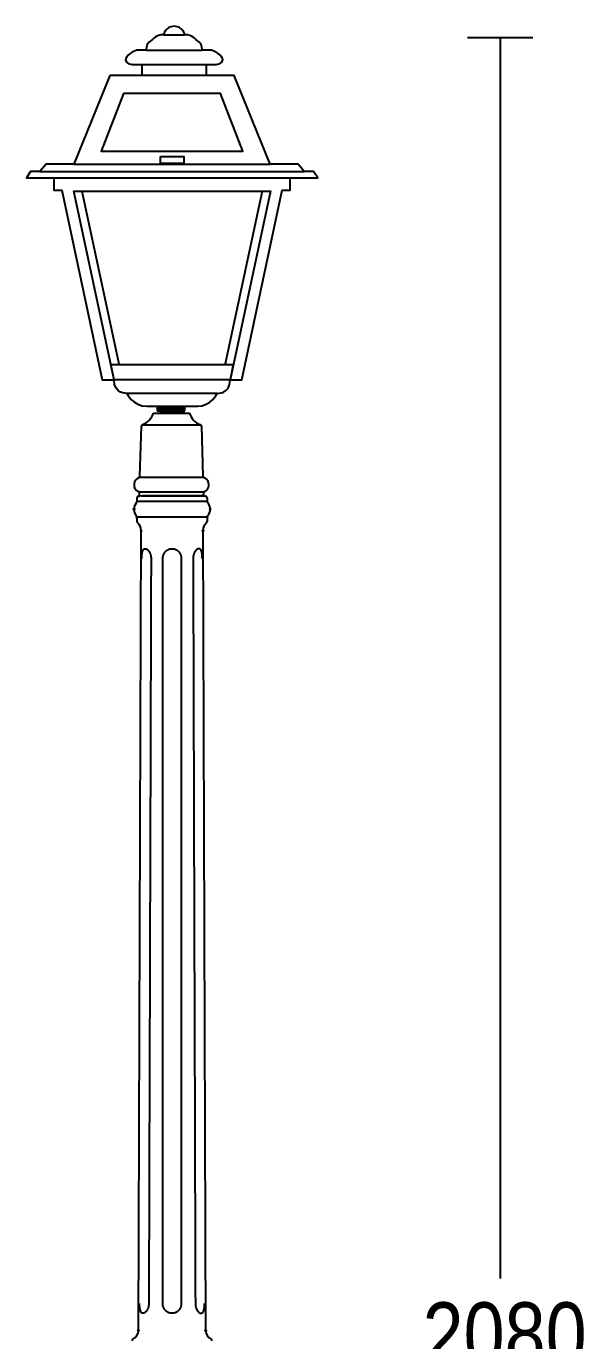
# Model space of a CAD drawing. Extents: x 0 to 85, y 3 to 399.
# Drawn here: x 0.4 to 84.9, y 200.2 to 399.4 of the extents above; entities that cross this region are included whole.
import ezdxf

# ---------------------------------------------------------------- set-up
doc = ezdxf.new("R2010")
doc.units = 0
doc.layers.add('LIVELLO_1', color=160, linetype='Continuous')
doc.styles.add('STD', font='txt')

# ---------------------------------------------------------------- blocks, each defined once
blk = doc.blocks.new('AI9-BLK1')
at = {"layer": 'LIVELLO_1', "color": 7}
for p, q in [((-20.98, 196.92), (-17.74, 196.92)), ((25.07, 196.51), (34.98, 196.51)), ((30.03, 196.51), (30.03, 8.42)), ((-23.56, 194.61), (-15.11, 194.61)), ((-34.55, 177.34), (-4.81, 177.34)), ((-39.68, 176.2), (0.32, 176.2)), ((-33.35, 173.21), (-27.72, 147.05)), ((-6.01, 173.21), (-11.65, 147.05)), ((-22.5, 139.6), (-19.78, 139.6)), ((-17.65, 140.34), (-22.04, 140.34)), ((-22.03, 140.07), (-21.49, 140.07)), ((-20.67, 140.1), (-21.93, 140.22)), ((-17.76, 140.22), (-21.93, 140.22)), ((-17.75, 139.86), (-21.92, 139.86)), ((-20.65, 139.74), (-21.92, 139.86)), ((-21.49, 140.07), (-18.16, 140.07)), ((-20.67, 140.1), (-20.06, 140.1)), ((-20.65, 139.74), (-20.05, 139.74)), ((-20.06, 140.1), (-19.85, 140.1)), ((-20.05, 139.74), (-19.83, 139.74)), ((-19.85, 140.1), (-19.63, 140.1)), ((-19.83, 139.74), (-19.62, 139.74)), ((-19.78, 139.6), (-17.05, 139.6)), ((-19.62, 139.74), (-19.01, 139.74)), ((-19.01, 139.74), (-17.75, 139.86)), ((-18.16, 140.07), (-17.62, 140.07)), ((-24.56, 130.02), (-24.32, 137.6)), ((-19.78, 137.78), (-24.23, 137.78)), ((-15.32, 137.78), (-19.78, 137.78)), ((-15.22, 137.6), (-14.99, 130.02)), ((-19.78, 129.83), (-24.56, 129.83)), ((-14.99, 129.83), (-19.78, 129.83)), ((-19.78, 127.62), (-24.63, 127.62)), ((-14.92, 127.62), (-19.78, 127.62)), ((-24.99, 126.74), (-24.99, 126.21)), ((-14.36, 126.21), (-24.99, 126.21)), ((-24.22, 127.06), (-24.72, 127.01)), ((-24.63, 127.06), (-24.63, 127.43)), ((-24.29, 127.06), (-19.67, 127.06)), ((-15.13, 127.06), (-24.22, 127.06)), ((-19.67, 127.06), (-15.06, 127.06)), ((-15.13, 127.06), (-14.63, 127.01)), ((-14.92, 127.43), (-14.92, 127.06)), ((-14.36, 126.74), (-14.36, 126.21)), ((-14.36, 123.81), (-24.99, 123.81)), ((-24.99, 123.81), (-24.99, 123.15)), ((-14.36, 123.81), (-14.36, 123.15)), ((-24.76, 0.56), (-24.36, 121.81)), ((-14.99, 121.81), (-14.59, 0.56))]:
    blk.add_line(p, q, dxfattribs=at)
for points in [[(-24.21, 192.43), (-14.52, 192.43), (-14.52, 190.75), (-24.21, 190.75)], [(-29.1, 190.74), (-34.55, 177.34), (-38.77, 177.34), (-39.68, 176.2), (-41.11, 176.2), (-41.75, 175.22), (2.4, 175.22), (1.75, 176.2), (0.32, 176.2), (-0.59, 177.34), (-4.81, 177.34), (-10.26, 190.74)], [(-27.02, 188.04), (-30.39, 179.3), (-8.96, 179.3), (-12.34, 188.04)], [(-21.41, 178.46), (-17.87, 178.46), (-17.87, 177.41), (-21.41, 177.41)], [(-10.42, 146.97), (-10.89, 144.65), (-28.46, 144.65), (-28.93, 146.97)]]:
    blk.add_lwpolyline(points, close=True, dxfattribs=at)
for points in [[(-37.57, 175.08), (-37.57, 173.36), (-36.35, 173.36), (-30.25, 144.65), (-28.46, 144.65), (-34.57, 173.21), (-4.79, 173.21), (-10.89, 144.65), (-9.11, 144.65), (-3.01, 173.36), (-1.79, 173.36), (-1.79, 175.08)], [(-19.63, 140.1), (-19.02, 140.1), (-17.76, 140.22)]]:
    blk.add_lwpolyline(points, dxfattribs=at)
blk.add_circle((-15.06, 127.06), 0.084, dxfattribs=at)
for centre, major_axis, ratio in [((-24.72, 127.01), (0.0034, -0.0844), 0.987993), ((-25.45, 125.01), (0.085, 0), 0.96764), ((-24.99, 123.81), (0.0856, 0), 0.988001), ((-14.36, 123.81), (0.0034, -0.0846), 0.985984), ((-13.9, 125.01), (0.0856, 0), 0.959862), ((-24.36, 121.76), (0.084, 0), 0.954446), ((-14.99, 121.76), (0.0834, 0), 0.960853), ((-24.76, 0.56), (-0.0011, -0.0846), 0.986675), ((-14.59, 0.56), (0.0005, -0.0846), 0.979615)]:
    blk.add_ellipse(centre, major_axis=major_axis, ratio=ratio, dxfattribs=at)
for points, knots in [([(-19.36, 192.43), (-19.36, 192.43), (-25.72, 192.43), (-25.72, 192.43), (-25.72, 192.43), (-26.75, 192.51), (-26.75, 193.11), (-26.75, 193.72), (-25.5, 194.61), (-24.69, 194.61), (-24.69, 194.61), (-23.56, 194.61), (-23.56, 194.61), (-23.56, 194.61), (-23.72, 195.33), (-23.08, 195.85), (-22.43, 196.36), (-22.16, 196.92), (-20.98, 196.92), (-20.98, 196.92), (-20.64, 198.21), (-19.36, 198.21), (-18.07, 198.21), (-17.74, 196.92), (-17.74, 196.92), (-16.55, 196.92), (-16.28, 196.36), (-15.63, 195.85), (-14.99, 195.33), (-15.15, 194.61), (-15.15, 194.61), (-15.15, 194.61), (-14.02, 194.61), (-14.02, 194.61), (-13.21, 194.61), (-11.96, 193.72), (-11.96, 193.11), (-11.96, 192.51), (-12.99, 192.43), (-12.99, 192.43), (-12.99, 192.43), (-19.36, 192.43), (-19.36, 192.43)], [0, 0, 0, 0, 1, 1, 1, 2, 2, 2, 3, 3, 3, 4, 4, 4, 5, 5, 5, 6, 6, 6, 7, 7, 7, 8, 8, 8, 9, 9, 9, 10, 10, 10, 11, 11, 11, 12, 12, 12, 13, 13, 13, 14, 14, 14, 14]), ([(-15.91, 140.62), (-13.71, 140.62), (-12.86, 142.58), (-12.86, 142.58), (-12.86, 142.58), (-26.5, 142.58), (-26.5, 142.58), (-26.5, 142.58), (-25.65, 140.62), (-23.45, 140.62), (-23.45, 140.62), (-15.78, 140.63), (-15.78, 140.63)], [0, 0, 0, 0, 1, 1, 1, 2, 2, 2, 3, 3, 3, 4, 4, 4, 4]), ([(-20.06, 140.1), (-20.06, 140.1), (-20.06, 140.1), (-20.06, 140.1), (-20.06, 140.1), (-20.06, 140.1), (-20.06, 140.1), (-20.06, 140.1), (-20.06, 140.11), (-20.06, 140.11), (-20.06, 140.11), (-20.06, 140.11), (-20.06, 140.1)], [0, 0, 0, 0, 1, 1, 1, 2, 2, 2, 3, 3, 3, 4, 4, 4, 4]), ([(-20.04, 139.74), (-20.04, 139.74), (-20.04, 139.74), (-20.05, 139.74), (-20.05, 139.74), (-20.05, 139.74), (-20.05, 139.74), (-20.05, 139.74), (-20.05, 139.75), (-20.05, 139.75), (-20.04, 139.75), (-20.04, 139.75), (-20.04, 139.74)], [0, 0, 0, 0, 1, 1, 1, 2, 2, 2, 3, 3, 3, 4, 4, 4, 4]), ([(-19.84, 140.1), (-19.84, 140.1), (-19.85, 140.1), (-19.85, 140.1), (-19.85, 140.1), (-19.85, 140.11), (-19.85, 140.11), (-19.85, 140.11), (-19.84, 140.11), (-19.84, 140.1)], [0, 0, 0, 0, 1, 1, 1, 2, 2, 2, 3, 3, 3, 3]), ([(-19.83, 139.74), (-19.83, 139.74), (-19.83, 139.74), (-19.83, 139.74), (-19.83, 139.74), (-19.83, 139.74), (-19.83, 139.74), (-19.83, 139.74), (-19.83, 139.75), (-19.83, 139.75), (-19.83, 139.75), (-19.83, 139.75), (-19.83, 139.74)], [0, 0, 0, 0, 1, 1, 1, 2, 2, 2, 3, 3, 3, 4, 4, 4, 4]), ([(-24.72, 129.78), (-25.31, 129.54), (-25.6, 128.87), (-25.35, 128.28), (-25.25, 128.02), (-25.04, 127.8), (-24.78, 127.68)], [0, 0, 0, 0, 1, 1, 1, 2, 2, 2, 2]), ([(-14.76, 127.68), (-14.19, 127.96), (-13.95, 128.64), (-14.23, 129.21), (-14.34, 129.47), (-14.56, 129.67), (-14.82, 129.78)], [0, 0, 0, 0, 1, 1, 1, 2, 2, 2, 2]), ([(-24.26, 117.55), (-24.26, 117.55), (-24.26, 117.72), (-24.26, 117.72), (-24.26, 117.77), (-24.25, 117.82), (-24.25, 117.87), (-24.25, 117.91), (-24.25, 117.95), (-24.24, 117.99), (-24.24, 118.02), (-24.24, 118.06), (-24.24, 118.1), (-24.23, 118.12), (-24.23, 118.15), (-24.22, 118.18), (-24.22, 118.2), (-24.22, 118.22), (-24.22, 118.25), (-24.21, 118.28), (-24.21, 118.3), (-24.21, 118.33), (-24.2, 118.35), (-24.2, 118.38), (-24.19, 118.4), (-24.19, 118.42), (-24.18, 118.45), (-24.18, 118.47), (-24.17, 118.5), (-24.17, 118.52), (-24.16, 118.54), (-24.16, 118.57), (-24.15, 118.59), (-24.14, 118.61), (-24.14, 118.63), (-24.13, 118.65), (-24.13, 118.67), (-24.12, 118.69), (-24.11, 118.7), (-24.11, 118.72), (-24.1, 118.74), (-24.09, 118.76), (-24.08, 118.78), (-24.08, 118.79), (-24.07, 118.8), (-24.06, 118.82), (-24.05, 118.84), (-24.04, 118.85), (-24.04, 118.86), (-24.03, 118.87), (-24.02, 118.88), (-24.01, 118.89), (-24, 118.9), (-23.99, 118.92), (-23.98, 118.93), (-23.98, 118.94), (-23.96, 118.95), (-23.96, 118.95), (-23.94, 118.96), (-23.94, 118.97), (-23.93, 118.98), (-23.91, 118.98), (-23.91, 118.99), (-23.9, 119), (-23.89, 119.01), (-23.88, 119.01), (-23.87, 119.01), (-23.86, 119.02), (-23.85, 119.02), (-23.84, 119.03), (-23.82, 119.03), (-23.81, 119.03), (-23.81, 119.04), (-23.79, 119.04), (-23.78, 119.04), (-23.77, 119.04), (-23.77, 119.04), (-23.73, 119.04), (-23.73, 119.04), (-23.73, 119.04), (-23.7, 119.04), (-23.7, 119.04), (-23.69, 119.04), (-23.68, 119.04), (-23.67, 119.03), (-23.66, 119.03), (-23.64, 119.03), (-23.63, 119.03), (-23.62, 119.02), (-23.61, 119.01), (-23.59, 119.01), (-23.58, 119.01), (-23.57, 119), (-23.56, 119), (-23.55, 118.99), (-23.53, 118.98), (-23.52, 118.98), (-23.51, 118.97), (-23.49, 118.96), (-23.48, 118.95), (-23.47, 118.95), (-23.45, 118.94), (-23.45, 118.93), (-23.43, 118.92), (-23.42, 118.9), (-23.4, 118.89), (-23.39, 118.88), (-23.38, 118.87), (-23.36, 118.86), (-23.35, 118.85), (-23.34, 118.84), (-23.32, 118.82), (-23.31, 118.8), (-23.29, 118.79), (-23.28, 118.78), (-23.27, 118.76), (-23.25, 118.74), (-23.24, 118.72), (-23.23, 118.7), (-23.21, 118.69), (-23.2, 118.67), (-23.19, 118.65), (-23.17, 118.63), (-23.15, 118.61), (-23.14, 118.59), (-23.13, 118.57), (-23.11, 118.54), (-23.1, 118.52), (-23.09, 118.5), (-23.08, 118.48), (-23.07, 118.45), (-23.05, 118.43), (-23.04, 118.4), (-23.03, 118.38), (-23.02, 118.35), (-23.01, 118.33), (-23, 118.3), (-22.99, 118.28), (-22.98, 118.25), (-22.97, 118.23), (-22.96, 118.2), (-22.95, 118.18), (-22.95, 118.15), (-22.94, 118.13), (-22.93, 118.1), (-22.93, 118.06), (-22.91, 118.03), (-22.91, 117.99), (-22.9, 117.95), (-22.89, 117.91), (-22.89, 117.87), (-22.88, 117.82), (-22.87, 117.77), (-22.86, 117.72), (-22.86, 117.67), (-22.86, 117.61), (-22.86, 117.55)], [0, 0, 0, 0, 1, 1, 1, 2, 2, 2, 3, 3, 3, 4, 4, 4, 5, 5, 5, 6, 6, 6, 7, 7, 7, 8, 8, 8, 9, 9, 9, 10, 10, 10, 11, 11, 11, 12, 12, 12, 13, 13, 13, 14, 14, 14, 15, 15, 15, 16, 16, 16, 17, 17, 17, 18, 18, 18, 19, 19, 19, 20, 20, 20, 21, 21, 21, 22, 22, 22, 23, 23, 23, 24, 24, 24, 25, 25, 25, 26, 26, 26, 27, 27, 27, 28, 28, 28, 29, 29, 29, 30, 30, 30, 31, 31, 31, 32, 32, 32, 33, 33, 33, 34, 34, 34, 35, 35, 35, 36, 36, 36, 37, 37, 37, 38, 38, 38, 39, 39, 39, 40, 40, 40, 41, 41, 41, 42, 42, 42, 43, 43, 43, 44, 44, 44, 45, 45, 45, 46, 46, 46, 47, 47, 47, 48, 48, 48, 49, 49, 49, 50, 50, 50, 51, 51, 51, 52, 52, 52, 52]), ([(-22.86, 117.55), (-22.92, 98.73), (-22.97, 79.91), (-23.03, 61.1), (-23.09, 42.28), (-23.14, 23.45), (-23.2, 4.63)], [0, 0, 0, 0, 1, 1, 1, 2, 2, 2, 2]), ([(-21.08, 4.63), (-21.07, 23.45), (-21.07, 42.28), (-21.07, 61.1), (-21.07, 79.91), (-21.07, 98.73), (-21.07, 117.55)], [0, 0, 0, 0, 1, 1, 1, 2, 2, 2, 2]), ([(-21.07, 117.55), (-21.07, 117.61), (-21.07, 117.66), (-21.07, 117.71), (-21.06, 117.76), (-21.05, 117.81), (-21.04, 117.85), (-21.04, 117.89), (-21.03, 117.92), (-21.02, 117.96), (-21.01, 118), (-21, 118.03), (-20.99, 118.06), (-20.98, 118.09), (-20.97, 118.12), (-20.96, 118.14), (-20.95, 118.16), (-20.94, 118.19), (-20.93, 118.21), (-20.92, 118.23), (-20.9, 118.26), (-20.89, 118.28), (-20.88, 118.31), (-20.87, 118.33), (-20.86, 118.35), (-20.84, 118.38), (-20.83, 118.4), (-20.81, 118.42), (-20.8, 118.45), (-20.78, 118.47), (-20.76, 118.49), (-20.75, 118.51), (-20.73, 118.53), (-20.71, 118.56), (-20.69, 118.58), (-20.68, 118.6), (-20.66, 118.62), (-20.64, 118.63), (-20.62, 118.65), (-20.6, 118.67), (-20.58, 118.69), (-20.57, 118.7), (-20.55, 118.72), (-20.52, 118.74), (-20.5, 118.75), (-20.49, 118.77), (-20.47, 118.78), (-20.45, 118.8), (-20.43, 118.81), (-20.41, 118.82), (-20.38, 118.84), (-20.36, 118.85), (-20.34, 118.86), (-20.32, 118.88), (-20.3, 118.88), (-20.28, 118.89), (-20.26, 118.9), (-20.24, 118.92), (-20.22, 118.93), (-20.2, 118.93), (-20.18, 118.94), (-20.16, 118.95), (-20.14, 118.96), (-20.12, 118.96), (-20.1, 118.97), (-20.08, 118.98), (-20.06, 118.98), (-20.04, 118.99), (-20.01, 119), (-19.98, 119.01), (-19.96, 119.01), (-19.93, 119.02), (-19.9, 119.02), (-19.87, 119.03), (-19.83, 119.03), (-19.79, 119.04), (-19.76, 119.04), (-19.72, 119.04), (-19.67, 119.04)], [0, 0, 0, 0, 1, 1, 1, 2, 2, 2, 3, 3, 3, 4, 4, 4, 5, 5, 5, 6, 6, 6, 7, 7, 7, 8, 8, 8, 9, 9, 9, 10, 10, 10, 11, 11, 11, 12, 12, 12, 13, 13, 13, 14, 14, 14, 15, 15, 15, 16, 16, 16, 17, 17, 17, 18, 18, 18, 19, 19, 19, 20, 20, 20, 21, 21, 21, 22, 22, 22, 23, 23, 23, 24, 24, 24, 25, 25, 25, 26, 26, 26, 26]), ([(-19.67, 119.04), (-19.64, 119.04), (-19.59, 119.04), (-19.56, 119.04), (-19.52, 119.03), (-19.49, 119.03), (-19.45, 119.02), (-19.42, 119.02), (-19.4, 119.01), (-19.37, 119.01), (-19.34, 119), (-19.31, 118.99), (-19.29, 118.98), (-19.27, 118.98), (-19.25, 118.97), (-19.23, 118.97), (-19.21, 118.96), (-19.2, 118.95), (-19.17, 118.94), (-19.15, 118.93), (-19.13, 118.93), (-19.11, 118.92), (-19.09, 118.9), (-19.07, 118.89), (-19.05, 118.88), (-19.03, 118.88), (-19.01, 118.86), (-18.99, 118.85), (-18.97, 118.84), (-18.95, 118.83), (-18.93, 118.81), (-18.91, 118.8), (-18.89, 118.78), (-18.87, 118.77), (-18.85, 118.76), (-18.83, 118.74), (-18.81, 118.72), (-18.79, 118.7), (-18.77, 118.69), (-18.75, 118.67), (-18.73, 118.65), (-18.71, 118.63), (-18.69, 118.62), (-18.67, 118.6), (-18.66, 118.58), (-18.64, 118.56), (-18.62, 118.53), (-18.61, 118.51), (-18.59, 118.49), (-18.57, 118.47), (-18.56, 118.45), (-18.54, 118.42), (-18.53, 118.4), (-18.51, 118.38), (-18.5, 118.36), (-18.49, 118.33), (-18.47, 118.31), (-18.46, 118.29), (-18.45, 118.26), (-18.43, 118.24), (-18.42, 118.21), (-18.41, 118.19), (-18.4, 118.16), (-18.39, 118.14), (-18.38, 118.12), (-18.37, 118.09), (-18.36, 118.07), (-18.36, 118.03), (-18.34, 118), (-18.34, 117.96), (-18.32, 117.92), (-18.32, 117.89), (-18.31, 117.85), (-18.3, 117.81), (-18.29, 117.76), (-18.28, 117.71), (-18.28, 117.66), (-18.28, 117.61), (-18.28, 117.55)], [0, 0, 0, 0, 1, 1, 1, 2, 2, 2, 3, 3, 3, 4, 4, 4, 5, 5, 5, 6, 6, 6, 7, 7, 7, 8, 8, 8, 9, 9, 9, 10, 10, 10, 11, 11, 11, 12, 12, 12, 13, 13, 13, 14, 14, 14, 15, 15, 15, 16, 16, 16, 17, 17, 17, 18, 18, 18, 19, 19, 19, 20, 20, 20, 21, 21, 21, 22, 22, 22, 23, 23, 23, 24, 24, 24, 25, 25, 25, 26, 26, 26, 26]), ([(-18.28, 117.55), (-18.28, 98.73), (-18.28, 79.91), (-18.28, 61.1), (-18.28, 61.1), (-18.28, 4.63), (-18.28, 4.63)], [0, 0, 0, 0, 1, 1, 1, 2, 2, 2, 2]), ([(-15.09, 117.55), (-15.09, 117.61), (-15.09, 117.67), (-15.1, 117.72), (-15.1, 117.77), (-15.1, 117.82), (-15.1, 117.87), (-15.1, 117.91), (-15.11, 117.95), (-15.11, 117.99), (-15.11, 118.02), (-15.11, 118.06), (-15.12, 118.1), (-15.12, 118.12), (-15.13, 118.15), (-15.13, 118.18), (-15.13, 118.2), (-15.13, 118.23), (-15.14, 118.25), (-15.14, 118.28), (-15.14, 118.3), (-15.14, 118.33), (-15.15, 118.35), (-15.15, 118.38), (-15.16, 118.4), (-15.16, 118.42), (-15.17, 118.45), (-15.18, 118.47), (-15.18, 118.5), (-15.18, 118.52), (-15.19, 118.54), (-15.19, 118.57), (-15.2, 118.59), (-15.21, 118.61), (-15.21, 118.63), (-15.22, 118.65), (-15.23, 118.67), (-15.23, 118.69), (-15.24, 118.7), (-15.25, 118.72), (-15.25, 118.74), (-15.26, 118.76), (-15.27, 118.78), (-15.28, 118.79), (-15.28, 118.8), (-15.29, 118.82), (-15.3, 118.84), (-15.31, 118.85), (-15.32, 118.86), (-15.32, 118.87), (-15.33, 118.88), (-15.34, 118.89), (-15.35, 118.9), (-15.36, 118.92), (-15.37, 118.93), (-15.38, 118.94), (-15.38, 118.95), (-15.4, 118.95), (-15.4, 118.96), (-15.41, 118.97), (-15.42, 118.98), (-15.43, 118.98), (-15.45, 118.99), (-15.46, 119), (-15.46, 119.01), (-15.47, 119.01), (-15.48, 119.01), (-15.49, 119.02), (-15.5, 119.02), (-15.52, 119.03), (-15.53, 119.03), (-15.54, 119.03), (-15.55, 119.04), (-15.56, 119.04), (-15.57, 119.04), (-15.58, 119.04), (-15.58, 119.04), (-15.62, 119.04), (-15.62, 119.04), (-15.62, 119.04), (-15.65, 119.04), (-15.65, 119.04), (-15.66, 119.04), (-15.67, 119.04), (-15.68, 119.03), (-15.69, 119.03), (-15.71, 119.03), (-15.72, 119.03), (-15.73, 119.02), (-15.75, 119.01), (-15.76, 119.01), (-15.77, 119.01), (-15.78, 119), (-15.79, 119), (-15.81, 118.99), (-15.82, 118.98), (-15.83, 118.98), (-15.85, 118.97), (-15.86, 118.96), (-15.87, 118.95), (-15.89, 118.95), (-15.9, 118.94), (-15.91, 118.93), (-15.93, 118.92), (-15.94, 118.9), (-15.95, 118.89), (-15.97, 118.88), (-15.98, 118.87), (-15.99, 118.86), (-16, 118.85), (-16.02, 118.84), (-16.03, 118.82), (-16.05, 118.8), (-16.06, 118.79), (-16.07, 118.78), (-16.09, 118.76), (-16.1, 118.74), (-16.12, 118.72), (-16.13, 118.7), (-16.14, 118.69), (-16.15, 118.67), (-16.17, 118.65), (-16.19, 118.63), (-16.2, 118.61), (-16.21, 118.59), (-16.23, 118.57), (-16.23, 118.54), (-16.25, 118.52), (-16.26, 118.5), (-16.28, 118.47), (-16.29, 118.45), (-16.3, 118.42), (-16.31, 118.4), (-16.32, 118.38), (-16.33, 118.35), (-16.34, 118.33), (-16.35, 118.3), (-16.36, 118.28), (-16.37, 118.25), (-16.38, 118.23), (-16.39, 118.2), (-16.4, 118.18), (-16.4, 118.15), (-16.41, 118.12), (-16.42, 118.1), (-16.43, 118.06), (-16.44, 118.03), (-16.45, 117.99), (-16.45, 117.95), (-16.46, 117.91), (-16.47, 117.87), (-16.47, 117.82), (-16.48, 117.77), (-16.49, 117.72), (-16.49, 117.67), (-16.49, 117.61), (-16.49, 117.55)], [0, 0, 0, 0, 1, 1, 1, 2, 2, 2, 3, 3, 3, 4, 4, 4, 5, 5, 5, 6, 6, 6, 7, 7, 7, 8, 8, 8, 9, 9, 9, 10, 10, 10, 11, 11, 11, 12, 12, 12, 13, 13, 13, 14, 14, 14, 15, 15, 15, 16, 16, 16, 17, 17, 17, 18, 18, 18, 19, 19, 19, 20, 20, 20, 21, 21, 21, 22, 22, 22, 23, 23, 23, 24, 24, 24, 25, 25, 25, 26, 26, 26, 27, 27, 27, 28, 28, 28, 29, 29, 29, 30, 30, 30, 31, 31, 31, 32, 32, 32, 33, 33, 33, 34, 34, 34, 35, 35, 35, 36, 36, 36, 37, 37, 37, 38, 38, 38, 39, 39, 39, 40, 40, 40, 41, 41, 41, 42, 42, 42, 43, 43, 43, 44, 44, 44, 45, 45, 45, 46, 46, 46, 47, 47, 47, 48, 48, 48, 49, 49, 49, 50, 50, 50, 51, 51, 51, 52, 52, 52, 52]), ([(-16.49, 117.55), (-16.43, 98.73), (-16.38, 79.91), (-16.32, 61.1), (-16.26, 42.28), (-16.21, 23.45), (-16.15, 4.63)], [0, 0, 0, 0, 1, 1, 1, 2, 2, 2, 2]), ([(-23.2, 4.63), (-23.2, 4.58), (-23.2, 4.52), (-23.21, 4.46), (-23.21, 4.42), (-23.21, 4.36), (-23.23, 4.31), (-23.23, 4.27), (-23.24, 4.24), (-23.25, 4.2), (-23.25, 4.16), (-23.26, 4.13), (-23.27, 4.09), (-23.28, 4.06), (-23.28, 4.04), (-23.29, 4.01), (-23.3, 3.98), (-23.31, 3.96), (-23.32, 3.93), (-23.33, 3.91), (-23.34, 3.88), (-23.35, 3.86), (-23.36, 3.83), (-23.37, 3.81), (-23.38, 3.78), (-23.39, 3.76), (-23.4, 3.73), (-23.42, 3.71), (-23.43, 3.69), (-23.44, 3.67), (-23.45, 3.65), (-23.46, 3.63), (-23.48, 3.61), (-23.49, 3.59), (-23.5, 3.56), (-23.51, 3.54), (-23.53, 3.52), (-23.54, 3.51), (-23.55, 3.49), (-23.57, 3.47), (-23.58, 3.46), (-23.59, 3.44), (-23.61, 3.42), (-23.62, 3.41), (-23.63, 3.39), (-23.65, 3.38), (-23.66, 3.36), (-23.68, 3.35), (-23.69, 3.33), (-23.7, 3.33), (-23.72, 3.31), (-23.73, 3.3), (-23.74, 3.29), (-23.76, 3.28), (-23.77, 3.27), (-23.78, 3.26), (-23.79, 3.25), (-23.81, 3.24), (-23.82, 3.23), (-23.83, 3.23), (-23.84, 3.22), (-23.86, 3.21), (-23.87, 3.2), (-23.88, 3.2), (-23.9, 3.19), (-23.91, 3.19), (-23.92, 3.18), (-23.93, 3.18), (-23.94, 3.17), (-23.96, 3.17), (-23.97, 3.17), (-23.98, 3.16), (-23.99, 3.16), (-24, 3.16), (-24.02, 3.15), (-24.03, 3.15), (-24.04, 3.15), (-24.05, 3.15), (-24.06, 3.15), (-24.08, 3.15), (-24.09, 3.15), (-24.1, 3.15), (-24.11, 3.15), (-24.12, 3.15), (-24.13, 3.15), (-24.14, 3.16), (-24.15, 3.16), (-24.16, 3.16), (-24.18, 3.17), (-24.19, 3.17), (-24.2, 3.17), (-24.21, 3.18), (-24.22, 3.18), (-24.23, 3.19), (-24.24, 3.19), (-24.25, 3.2), (-24.26, 3.21), (-24.27, 3.21), (-24.28, 3.22), (-24.29, 3.23), (-24.3, 3.24), (-24.31, 3.25), (-24.31, 3.26), (-24.32, 3.27), (-24.34, 3.28), (-24.34, 3.29), (-24.35, 3.3), (-24.36, 3.31), (-24.37, 3.33), (-24.38, 3.34), (-24.39, 3.35), (-24.39, 3.37), (-24.4, 3.38), (-24.41, 3.39), (-24.42, 3.41), (-24.43, 3.43), (-24.43, 3.45), (-24.44, 3.46), (-24.45, 3.48), (-24.46, 3.5), (-24.46, 3.51), (-24.47, 3.54), (-24.48, 3.56), (-24.48, 3.58), (-24.49, 3.6), (-24.5, 3.61), (-24.5, 3.64), (-24.51, 3.66), (-24.52, 3.69), (-24.52, 3.71), (-24.53, 3.73), (-24.53, 3.75), (-24.53, 3.78), (-24.54, 3.8), (-24.54, 3.83), (-24.55, 3.85), (-24.55, 3.88), (-24.56, 3.9), (-24.56, 3.93), (-24.56, 3.96), (-24.57, 3.98), (-24.57, 4.01), (-24.57, 4.03), (-24.57, 4.06), (-24.57, 4.08), (-24.58, 4.12), (-24.58, 4.16), (-24.58, 4.19), (-24.58, 4.23), (-24.59, 4.27), (-24.59, 4.31), (-24.6, 4.36), (-24.6, 4.41), (-24.6, 4.46), (-24.6, 4.46), (-24.6, 4.63), (-24.6, 4.63)], [0, 0, 0, 0, 1, 1, 1, 2, 2, 2, 3, 3, 3, 4, 4, 4, 5, 5, 5, 6, 6, 6, 7, 7, 7, 8, 8, 8, 9, 9, 9, 10, 10, 10, 11, 11, 11, 12, 12, 12, 13, 13, 13, 14, 14, 14, 15, 15, 15, 16, 16, 16, 17, 17, 17, 18, 18, 18, 19, 19, 19, 20, 20, 20, 21, 21, 21, 22, 22, 22, 23, 23, 23, 24, 24, 24, 25, 25, 25, 26, 26, 26, 27, 27, 27, 28, 28, 28, 29, 29, 29, 30, 30, 30, 31, 31, 31, 32, 32, 32, 33, 33, 33, 34, 34, 34, 35, 35, 35, 36, 36, 36, 37, 37, 37, 38, 38, 38, 39, 39, 39, 40, 40, 40, 41, 41, 41, 42, 42, 42, 43, 43, 43, 44, 44, 44, 45, 45, 45, 46, 46, 46, 47, 47, 47, 48, 48, 48, 49, 49, 49, 50, 50, 50, 51, 51, 51, 52, 52, 52, 52]), ([(-19.67, 3.15), (-19.72, 3.15), (-19.76, 3.15), (-19.8, 3.16), (-19.84, 3.16), (-19.88, 3.17), (-19.92, 3.17), (-19.95, 3.18), (-19.98, 3.18), (-20, 3.19), (-20.04, 3.2), (-20.07, 3.2), (-20.09, 3.21), (-20.12, 3.22), (-20.14, 3.23), (-20.15, 3.23), (-20.17, 3.24), (-20.2, 3.25), (-20.22, 3.26), (-20.24, 3.27), (-20.26, 3.28), (-20.28, 3.29), (-20.3, 3.3), (-20.32, 3.31), (-20.35, 3.33), (-20.37, 3.34), (-20.39, 3.35), (-20.41, 3.37), (-20.43, 3.38), (-20.46, 3.4), (-20.48, 3.41), (-20.5, 3.43), (-20.52, 3.45), (-20.55, 3.46), (-20.57, 3.48), (-20.59, 3.5), (-20.6, 3.52), (-20.63, 3.54), (-20.65, 3.56), (-20.67, 3.58), (-20.69, 3.6), (-20.71, 3.62), (-20.73, 3.65), (-20.74, 3.67), (-20.76, 3.69), (-20.78, 3.71), (-20.8, 3.73), (-20.81, 3.76), (-20.83, 3.79), (-20.84, 3.81), (-20.86, 3.83), (-20.88, 3.86), (-20.89, 3.88), (-20.9, 3.91), (-20.92, 3.93), (-20.93, 3.96), (-20.94, 3.99), (-20.95, 4.01), (-20.96, 4.04), (-20.97, 4.06), (-20.98, 4.09), (-21, 4.13), (-21, 4.16), (-21.02, 4.2), (-21.03, 4.24), (-21.04, 4.27), (-21.05, 4.31), (-21.05, 4.36), (-21.07, 4.42), (-21.07, 4.46), (-21.07, 4.52), (-21.07, 4.58), (-21.08, 4.63)], [0, 0, 0, 0, 1, 1, 1, 2, 2, 2, 3, 3, 3, 4, 4, 4, 5, 5, 5, 6, 6, 6, 7, 7, 7, 8, 8, 8, 9, 9, 9, 10, 10, 10, 11, 11, 11, 12, 12, 12, 13, 13, 13, 14, 14, 14, 15, 15, 15, 16, 16, 16, 17, 17, 17, 18, 18, 18, 19, 19, 19, 20, 20, 20, 21, 21, 21, 22, 22, 22, 23, 23, 23, 24, 24, 24, 24]), ([(-18.28, 4.63), (-18.28, 4.58), (-18.28, 4.52), (-18.28, 4.46), (-18.28, 4.42), (-18.3, 4.36), (-18.31, 4.31), (-18.32, 4.27), (-18.33, 4.23), (-18.34, 4.2), (-18.35, 4.16), (-18.36, 4.12), (-18.37, 4.09), (-18.38, 4.06), (-18.39, 4.04), (-18.4, 4.01), (-18.41, 3.98), (-18.42, 3.96), (-18.44, 3.93), (-18.45, 3.91), (-18.46, 3.88), (-18.48, 3.86), (-18.49, 3.83), (-18.51, 3.81), (-18.52, 3.78), (-18.54, 3.76), (-18.56, 3.73), (-18.57, 3.71), (-18.59, 3.69), (-18.61, 3.67), (-18.63, 3.64), (-18.64, 3.62), (-18.67, 3.6), (-18.68, 3.58), (-18.71, 3.56), (-18.72, 3.54), (-18.75, 3.52), (-18.77, 3.5), (-18.79, 3.48), (-18.81, 3.46), (-18.83, 3.45), (-18.85, 3.43), (-18.87, 3.41), (-18.89, 3.39), (-18.92, 3.38), (-18.94, 3.37), (-18.96, 3.35), (-18.98, 3.34), (-19, 3.33), (-19.02, 3.31), (-19.05, 3.3), (-19.07, 3.29), (-19.09, 3.28), (-19.11, 3.27), (-19.14, 3.26), (-19.16, 3.25), (-19.17, 3.24), (-19.2, 3.23), (-19.22, 3.23), (-19.24, 3.22), (-19.26, 3.21), (-19.29, 3.2), (-19.31, 3.2), (-19.34, 3.19), (-19.37, 3.18), (-19.4, 3.18), (-19.43, 3.17), (-19.47, 3.17), (-19.51, 3.16), (-19.55, 3.16), (-19.59, 3.15), (-19.64, 3.15), (-19.67, 3.15)], [0, 0, 0, 0, 1, 1, 1, 2, 2, 2, 3, 3, 3, 4, 4, 4, 5, 5, 5, 6, 6, 6, 7, 7, 7, 8, 8, 8, 9, 9, 9, 10, 10, 10, 11, 11, 11, 12, 12, 12, 13, 13, 13, 14, 14, 14, 15, 15, 15, 16, 16, 16, 17, 17, 17, 18, 18, 18, 19, 19, 19, 20, 20, 20, 21, 21, 21, 22, 22, 22, 23, 23, 23, 24, 24, 24, 24]), ([(-16.15, 4.63), (-16.15, 4.58), (-16.15, 4.52), (-16.15, 4.47), (-16.14, 4.42), (-16.14, 4.36), (-16.13, 4.32), (-16.12, 4.27), (-16.12, 4.24), (-16.11, 4.2), (-16.1, 4.16), (-16.09, 4.13), (-16.08, 4.09), (-16.07, 4.06), (-16.06, 4.04), (-16.06, 4.01), (-16.05, 3.99), (-16.04, 3.96), (-16.03, 3.93), (-16.02, 3.91), (-16.02, 3.88), (-16, 3.86), (-15.99, 3.83), (-15.98, 3.81), (-15.97, 3.78), (-15.96, 3.76), (-15.95, 3.74), (-15.94, 3.71), (-15.93, 3.69), (-15.91, 3.67), (-15.9, 3.65), (-15.89, 3.63), (-15.88, 3.61), (-15.87, 3.59), (-15.85, 3.56), (-15.84, 3.55), (-15.83, 3.53), (-15.81, 3.51), (-15.8, 3.49), (-15.79, 3.48), (-15.77, 3.46), (-15.76, 3.44), (-15.75, 3.42), (-15.73, 3.41), (-15.72, 3.39), (-15.71, 3.38), (-15.69, 3.37), (-15.68, 3.35), (-15.66, 3.34), (-15.65, 3.33), (-15.64, 3.31), (-15.63, 3.3), (-15.61, 3.29), (-15.6, 3.28), (-15.58, 3.27), (-15.57, 3.26), (-15.56, 3.25), (-15.54, 3.24), (-15.53, 3.23), (-15.52, 3.23), (-15.51, 3.22), (-15.49, 3.21), (-15.48, 3.2), (-15.47, 3.2), (-15.46, 3.19), (-15.44, 3.19), (-15.43, 3.18), (-15.42, 3.18), (-15.41, 3.17), (-15.4, 3.17), (-15.38, 3.17), (-15.37, 3.16), (-15.36, 3.16), (-15.35, 3.16), (-15.33, 3.15), (-15.32, 3.15), (-15.31, 3.15), (-15.3, 3.15), (-15.28, 3.15), (-15.27, 3.15), (-15.26, 3.15), (-15.25, 3.15), (-15.24, 3.15), (-15.23, 3.15), (-15.22, 3.15), (-15.21, 3.16), (-15.2, 3.16), (-15.19, 3.16), (-15.18, 3.17), (-15.16, 3.17), (-15.15, 3.17), (-15.14, 3.18), (-15.13, 3.18), (-15.12, 3.19), (-15.11, 3.19), (-15.1, 3.2), (-15.09, 3.21), (-15.09, 3.21), (-15.07, 3.22), (-15.06, 3.23), (-15.05, 3.24), (-15.05, 3.25), (-15.04, 3.26), (-15.03, 3.27), (-15.01, 3.28), (-15.01, 3.29), (-15, 3.3), (-14.99, 3.31), (-14.98, 3.33), (-14.98, 3.33), (-14.97, 3.35), (-14.96, 3.37), (-14.95, 3.38), (-14.94, 3.39), (-14.93, 3.41), (-14.93, 3.43), (-14.92, 3.45), (-14.91, 3.46), (-14.9, 3.48), (-14.89, 3.5), (-14.89, 3.51), (-14.88, 3.54), (-14.87, 3.56), (-14.87, 3.58), (-14.86, 3.6), (-14.85, 3.62), (-14.85, 3.64), (-14.85, 3.66), (-14.84, 3.69), (-14.83, 3.71), (-14.83, 3.73), (-14.82, 3.75), (-14.82, 3.78), (-14.82, 3.8), (-14.81, 3.83), (-14.8, 3.85), (-14.8, 3.88), (-14.8, 3.9), (-14.8, 3.93), (-14.79, 3.96), (-14.79, 3.98), (-14.78, 4.01), (-14.78, 4.03), (-14.78, 4.06), (-14.78, 4.08), (-14.77, 4.12), (-14.77, 4.16), (-14.77, 4.2), (-14.76, 4.23), (-14.76, 4.27), (-14.76, 4.31), (-14.75, 4.36), (-14.75, 4.41), (-14.75, 4.46), (-14.75, 4.52), (-14.75, 4.58), (-14.75, 4.63)], [0, 0, 0, 0, 1, 1, 1, 2, 2, 2, 3, 3, 3, 4, 4, 4, 5, 5, 5, 6, 6, 6, 7, 7, 7, 8, 8, 8, 9, 9, 9, 10, 10, 10, 11, 11, 11, 12, 12, 12, 13, 13, 13, 14, 14, 14, 15, 15, 15, 16, 16, 16, 17, 17, 17, 18, 18, 18, 19, 19, 19, 20, 20, 20, 21, 21, 21, 22, 22, 22, 23, 23, 23, 24, 24, 24, 25, 25, 25, 26, 26, 26, 27, 27, 27, 28, 28, 28, 29, 29, 29, 30, 30, 30, 31, 31, 31, 32, 32, 32, 33, 33, 33, 34, 34, 34, 35, 35, 35, 36, 36, 36, 37, 37, 37, 38, 38, 38, 39, 39, 39, 40, 40, 40, 41, 41, 41, 42, 42, 42, 43, 43, 43, 44, 44, 44, 45, 45, 45, 46, 46, 46, 47, 47, 47, 48, 48, 48, 49, 49, 49, 50, 50, 50, 51, 51, 51, 52, 52, 52, 52])]:
    blk.add_open_spline(points, degree=3, knots=knots, dxfattribs=at)
for points in [[(-26.5, 142.58), (-26.5, 142.58), (-28.46, 142.41), (-28.46, 144.65)], [(-12.86, 142.58), (-12.86, 142.58), (-10.89, 142.41), (-10.89, 144.65)], [(-24.15, 137.84), (-23.36, 138.14), (-22.75, 138.79), (-22.5, 139.6)], [(-22.04, 140.34), (-22.04, 140.28), (-21.99, 140.23), (-21.93, 140.22)], [(-17.76, 140.22), (-17.7, 140.23), (-17.66, 140.28), (-17.65, 140.34)], [(-17.05, 139.6), (-16.8, 138.79), (-16.19, 138.14), (-15.4, 137.84)], [(-24.15, 137.84), (-24.25, 137.8), (-24.32, 137.7), (-24.32, 137.6)], [(-15.22, 137.6), (-15.23, 137.7), (-15.29, 137.8), (-15.4, 137.84)], [(-24.72, 129.78), (-24.62, 129.82), (-24.56, 129.91), (-24.56, 130.02)], [(-14.99, 130.02), (-14.99, 129.91), (-14.92, 129.82), (-14.82, 129.78)], [(-24.63, 127.43), (-24.63, 127.54), (-24.69, 127.63), (-24.78, 127.68)], [(-14.76, 127.68), (-14.86, 127.63), (-14.92, 127.54), (-14.92, 127.43)], [(-25.06, 126.03), (-25.58, 125.45), (-25.58, 124.57), (-25.06, 124)], [(-25.06, 126.03), (-25.02, 126.08), (-24.99, 126.15), (-24.99, 126.21)], [(-24.72, 127.01), (-24.87, 127.01), (-24.99, 126.89), (-24.99, 126.74)], [(-14.36, 126.74), (-14.36, 126.89), (-14.48, 127.01), (-14.63, 127.01)], [(-14.36, 126.21), (-14.36, 126.15), (-14.33, 126.08), (-14.29, 126.03)], [(-14.29, 124), (-13.77, 124.57), (-13.77, 125.45), (-14.29, 126.03)], [(-24.99, 123.81), (-24.99, 123.88), (-25.02, 123.95), (-25.06, 124)], [(-14.29, 124), (-14.33, 123.95), (-14.36, 123.88), (-14.36, 123.81)], [(-24.99, 123.15), (-24.99, 123.07), (-24.96, 122.99), (-24.89, 122.94)], [(-24.36, 121.81), (-24.36, 122.25), (-24.56, 122.66), (-24.89, 122.94)], [(-14.46, 122.94), (-14.8, 122.66), (-14.99, 122.25), (-14.99, 121.81)], [(-14.46, 122.94), (-14.4, 122.99), (-14.36, 123.07), (-14.36, 123.15)], [(-25.61, -0.76), (-25.1, -0.52), (-24.76, 0), (-24.76, 0.56)], [(-14.59, 0.56), (-14.59, 0), (-14.26, -0.52), (-13.75, -0.76)], [(-25.61, -0.76), (-25.7, -0.8), (-25.77, -0.89), (-25.77, -1)], [(-13.58, -1), (-13.58, -0.89), (-13.65, -0.8), (-13.75, -0.76)]]:
    blk.add_open_spline(points, degree=3, dxfattribs=at)
at = {"layer": 'LIVELLO_1', "color": 7, "insert": (18.27, 4.81), "char_height": 9.7525, "attachment_point": 1, "style": 'STD'}
blk.add_mtext('\\fArial Narrow|b0|i0;\\H9.7525;\\C7;2080', dxfattribs=at)

msp = doc.modelspace()

# ---------------------------------------------------------------- block references
at = {"layer": 'LIVELLO_1', "color": 7}
msp.add_blockref('AI9-BLK1', (42.176151, 201.217175), dxfattribs=at)

doc.saveas('drawing.dxf')
